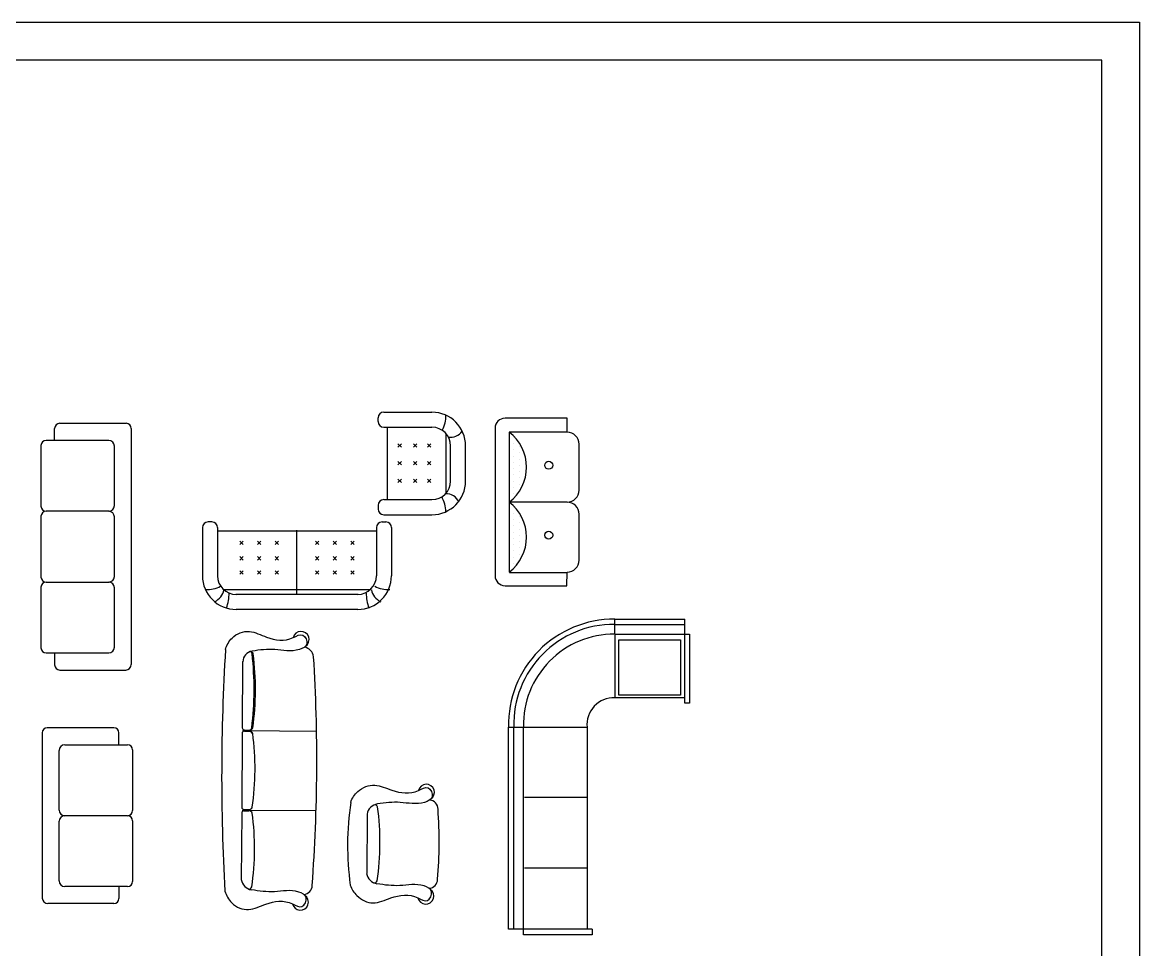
# Model space of a CAD drawing. Header units: inches. Extents: x 5.4 to 47.9, y 11.7 to 36.5.
# Drawn here: x 16.45 to 26.41, y 28.19 to 36.46 of the extents above; entities that cross this region are included whole.
import ezdxf

# ---------------------------------------------------------------- set-up
doc = ezdxf.new("R2010")
doc.units = ezdxf.units.IN
doc.header["$MEASUREMENT"] = 0
for name, color, linetype in [('02', 2, 'Continuous'), ('1', 1, 'Continuous'), ('4', 4, 'Continuous'), ('kadrbm', 4, 'Continuous')]:
    doc.layers.add(name, color=color, linetype=linetype)

# ---------------------------------------------------------------- blocks, each defined once
blk = doc.blocks.new('kadrbm')
at = {"layer": 'kadrbm', "color": 4}
blk.add_lwpolyline([(0, 0), (0, 24.7972), (21, 24.7972), (21, 0), (0, 0)], close=True, dxfattribs=at)
blk.add_lwpolyline([(20.6631, 0.3257), (20.6631, 24.4603), (0.3369, 24.4603), (0.3369, 0.3257), (20.6631, 0.3257)], dxfattribs=at)

msp = doc.modelspace()

# ---------------------------------------------------------------- linework, layer by layer
at = {"layer": '02'}
for p, q in [((19.6199, 32.8954, -0.3429), (19.6199, 32.9294, -0.3429)), ((19.6699, 32.9794, -0.3429), (20.0999, 32.9794, -0.3429)), ((21.3048, 32.9255, -0.3429), (20.7513, 32.9255, -0.3429)), ((21.3048, 32.8008, -0.3429), (21.3048, 32.9255, -0.3429)), ((16.735, 32.7277, -0.3429), (16.735, 32.8349, -0.3429)), ((16.7801, 32.88, -0.3429), (17.3735, 32.88, -0.3429)), ((17.4187, 32.8349, -0.3429), (17.4187, 30.7296, -0.3429)), ((19.6699, 32.8454, -0.3429), (20.0999, 32.8454, -0.3429)), ((19.6999, 32.8454, -0.3429), (19.6999, 32.1991, -0.3429)), ((20.2259, 32.2569, -0.3429), (20.2259, 32.7875, -0.3429)), ((20.6622, 32.8364, -0.3429), (20.6622, 31.5208, -0.3429)), ((20.788, 32.8008, -0.3429), (20.788, 31.5534, -0.3429)), ((21.3048, 32.8008, -0.3429), (20.788, 32.8008, -0.3429)), ((16.6131, 32.6825, -0.3429), (16.6131, 32.1409, -0.3429)), ((17.2178, 32.7277, -0.3429), (16.6583, 32.7277, -0.3429)), ((19.8271, 32.6662, -0.3429), (19.797, 32.6964, -0.3429)), ((19.8271, 32.6964, -0.3429), (19.797, 32.6662, -0.3429)), ((19.9643, 32.6662, -0.3429), (19.9341, 32.6964, -0.3429)), ((19.9643, 32.6964, -0.3429), (19.9341, 32.6662, -0.3429)), ((20.0913, 32.6662, -0.3429), (20.0611, 32.6964, -0.3429)), ((20.0913, 32.6964, -0.3429), (20.0611, 32.6662, -0.3429)), ((20.2659, 32.3619, -0.3429), (20.2659, 32.6825, -0.3429)), ((21.4117, 32.284, -0.3429), (21.4117, 32.6939, -0.3429)), ((17.2678, 32.1457, -0.3429), (17.2678, 32.6777, -0.3429)), ((20.3999, 32.3651, -0.3429), (20.3999, 32.6794, -0.3429)), ((19.8271, 32.5388, -0.3429), (19.797, 32.5086, -0.3429)), ((19.8271, 32.5086, -0.3429), (19.797, 32.5388, -0.3429)), ((19.9643, 32.5086, -0.3429), (19.9341, 32.5388, -0.3429)), ((19.9643, 32.5388, -0.3429), (19.9341, 32.5086, -0.3429)), ((20.0913, 32.5086, -0.3429), (20.0611, 32.5388, -0.3429)), ((20.0913, 32.5388, -0.3429), (20.0611, 32.5086, -0.3429)), ((19.8271, 32.3511, -0.3429), (19.797, 32.3812, -0.3429)), ((19.8271, 32.3812, -0.3429), (19.797, 32.3511, -0.3429)), ((19.9643, 32.3511, -0.3429), (19.9341, 32.3812, -0.3429)), ((19.9643, 32.3812, -0.3429), (19.9341, 32.3511, -0.3429)), ((20.0913, 32.3511, -0.3429), (20.0611, 32.3812, -0.3429)), ((20.0913, 32.3812, -0.3429), (20.0611, 32.3511, -0.3429)), ((19.6699, 32.1991, -0.3429), (20.0999, 32.1991, -0.3429)), ((17.2226, 32.0957, -0.3429), (16.6583, 32.0957, -0.3429)), ((19.6199, 32.1491, -0.3429), (19.6199, 32.1151, -0.3429)), ((20.8205, 32.1795, -0.3429), (20.8205, 32.1795, -0.3429)), ((16.6131, 32.0506, -0.3429), (16.6131, 31.509, -0.3429)), ((17.2678, 31.5138, -0.3429), (17.2678, 32.0457, -0.3429)), ((18.1375, 31.9999, -0.3429), (18.1035, 31.9999, -0.3429)), ((19.6548, 31.9999, -0.3429), (19.6888, 31.9999, -0.3429)), ((19.6699, 32.0651, -0.3429), (20.0999, 32.0651, -0.3429)), ((21.4117, 31.6603, -0.3429), (21.4117, 32.0702, -0.3429)), ((18.0535, 31.9499, -0.3429), (18.0535, 31.5199, -0.3429)), ((18.1875, 31.9499, -0.3429), (18.1875, 31.5199, -0.3429)), ((18.1875, 31.9199, -0.3429), (19.6048, 31.9199, -0.3429)), ((18.8962, 31.3612, -0.3429), (18.8962, 31.9256, -0.3429)), ((19.6048, 31.9499, -0.3429), (19.6048, 31.5199, -0.3429)), ((19.7388, 31.9499, -0.3429), (19.7388, 31.5199, -0.3429)), ((18.4159, 31.7978, -0.3429), (18.3858, 31.828, -0.3429)), ((18.3858, 31.7978, -0.3429), (18.4159, 31.828, -0.3429)), ((18.5433, 31.7978, -0.3429), (18.5735, 31.828, -0.3429)), ((18.5735, 31.7978, -0.3429), (18.5433, 31.828, -0.3429)), ((18.7311, 31.7978, -0.3429), (18.7009, 31.828, -0.3429)), ((18.7009, 31.7978, -0.3429), (18.7311, 31.828, -0.3429)), ((19.0914, 31.7978, -0.3429), (19.0612, 31.828, -0.3429)), ((19.0612, 31.7978, -0.3429), (19.0914, 31.828, -0.3429)), ((19.2188, 31.7978, -0.3429), (19.249, 31.828, -0.3429)), ((19.249, 31.7978, -0.3429), (19.2188, 31.828, -0.3429)), ((19.4066, 31.7978, -0.3429), (19.3764, 31.828, -0.3429)), ((19.3764, 31.7978, -0.3429), (19.4066, 31.828, -0.3429)), ((18.4159, 31.6606, -0.3429), (18.3858, 31.6908, -0.3429)), ((18.3858, 31.6606, -0.3429), (18.4159, 31.6908, -0.3429)), ((18.5735, 31.6606, -0.3429), (18.5433, 31.6908, -0.3429)), ((18.5433, 31.6606, -0.3429), (18.5735, 31.6908, -0.3429)), ((18.7311, 31.6606, -0.3429), (18.7009, 31.6908, -0.3429)), ((18.7009, 31.6606, -0.3429), (18.7311, 31.6908, -0.3429)), ((19.0914, 31.6606, -0.3429), (19.0612, 31.6908, -0.3429)), ((19.0612, 31.6606, -0.3429), (19.0914, 31.6908, -0.3429)), ((19.249, 31.6606, -0.3429), (19.2188, 31.6908, -0.3429)), ((19.2188, 31.6606, -0.3429), (19.249, 31.6908, -0.3429)), ((19.4066, 31.6606, -0.3429), (19.3764, 31.6908, -0.3429)), ((19.3764, 31.6606, -0.3429), (19.4066, 31.6908, -0.3429)), ((21.4069, 31.659, -0.3429), (21.4069, 31.659, -0.3429)), ((18.4159, 31.5336, -0.3429), (18.3858, 31.5638, -0.3429)), ((18.3858, 31.5336, -0.3429), (18.4159, 31.5638, -0.3429)), ((18.5735, 31.5336, -0.3429), (18.5433, 31.5638, -0.3429)), ((18.5433, 31.5336, -0.3429), (18.5735, 31.5638, -0.3429)), ((18.7311, 31.5336, -0.3429), (18.7009, 31.5638, -0.3429)), ((18.7009, 31.5336, -0.3429), (18.7311, 31.5638, -0.3429)), ((19.0914, 31.5336, -0.3429), (19.0612, 31.5638, -0.3429)), ((19.0612, 31.5336, -0.3429), (19.0914, 31.5638, -0.3429)), ((19.249, 31.5336, -0.3429), (19.2188, 31.5638, -0.3429)), ((19.2188, 31.5336, -0.3429), (19.249, 31.5638, -0.3429)), ((19.4066, 31.5336, -0.3429), (19.3764, 31.5638, -0.3429)), ((19.3764, 31.5336, -0.3429), (19.4066, 31.5638, -0.3429)), ((20.7924, 31.5503, -0.3429), (21.3092, 31.5503, -0.3429)), ((21.3027, 31.4317, -0.3429), (21.3048, 31.5534, -0.3429)), ((16.6131, 31.4187, -0.3429), (16.6131, 30.877, -0.3429)), ((16.6583, 31.4638, -0.3429), (17.2226, 31.4638, -0.3429)), ((17.2678, 30.8819, -0.3429), (17.2678, 31.4138, -0.3429)), ((19.5469, 31.3939, -0.3429), (18.2454, 31.3939, -0.3429)), ((20.7513, 31.4317, -0.3429), (21.3027, 31.4317, -0.3429)), ((19.442, 31.3539, -0.3429), (18.3504, 31.3539, -0.3429)), ((19.4388, 31.2199, -0.3429), (18.3535, 31.2199, -0.3429)), ((21.7301, 30.9987, -0.6857), (21.7301, 31.1327, -0.6857)), ((21.7301, 31.1327, -0.6857), (22.3551, 31.1327, -0.6857)), ((22.3551, 30.383, -0.6857), (22.3551, 31.1327, -0.6857)), ((21.7301, 31.0867, -0.6857), (22.3551, 31.0867, -0.6857)), ((21.7301, 30.9987, -0.6857), (22.3976, 30.9987, -0.6857)), ((21.7301, 30.9914, -0.6857), (21.7301, 30.427, -0.6857)), ((22.3976, 30.9987, -0.6857), (22.3976, 30.383, -0.6857)), ((21.7667, 30.4563, -0.6857), (21.7667, 30.9474, -0.6857)), ((21.7667, 30.9474, -0.6857), (22.3166, 30.9474, -0.6857)), ((22.3166, 30.9474, -0.6857), (22.3166, 30.4563, -0.6857)), ((16.6583, 30.8319, -0.3429), (17.2178, 30.8319, -0.3429)), ((16.735, 30.8319, -0.3429), (16.735, 30.7247, -0.3429)), ((18.4111, 30.7542, -0.3429), (18.4075, 30.1647, -0.3429)), ((16.7801, 30.6796, -0.3429), (17.3687, 30.6796, -0.3429)), ((22.3551, 30.4327, -0.6857), (21.7301, 30.4327, -0.6857)), ((22.3166, 30.4563, -0.6857), (21.7667, 30.4563, -0.6857)), ((22.3976, 30.383, -0.6857), (22.3551, 30.383, -0.6857)), ((16.6245, 30.1192), (16.6245, 28.6458)), ((17.263, 30.1643), (16.6696, 30.1643)), ((17.3082, 30.012), (17.3082, 30.1192)), ((18.4072, 30.1146, -0.3429), (18.4032, 29.4554, -0.3429)), ((18.4106, 30.1395, -0.3429), (19.0697, 30.1355, -0.3429)), ((18.4273, 30.1344, -0.3429), (18.4722, 30.1342, -0.3429)), ((18.4274, 30.1446, -0.3429), (18.4745, 30.1443, -0.3429)), ((20.7831, 28.3692, -0.6857), (20.7831, 30.1692, -0.6857)), ((20.7831, 30.1692, -0.6857), (21.4831, 30.1692, -0.6857)), ((20.8292, 28.3638, -0.6857), (20.8292, 30.1692, -0.6857)), ((20.9171, 28.3177, -0.6857), (20.9171, 30.1692, -0.6857)), ((21.4831, 30.1692, -0.6857), (21.4831, 28.3692, -0.6857)), ((16.8254, 30.012), (17.3849, 30.012)), ((16.7754, 29.4301), (16.7754, 29.962)), ((17.43, 29.9669), (17.43, 29.4252)), ((20.9244, 29.5442, -0.6857), (21.4888, 29.5442, -0.6857)), ((18.4029, 29.4046, -0.3429), (18.3993, 28.8099, -0.3429)), ((18.4063, 29.4295, -0.3429), (19.0649, 29.4256, -0.3429)), ((18.423, 29.4244, -0.3429), (18.4679, 29.4242, -0.3429)), ((18.4231, 29.4353, -0.3429), (18.4702, 29.435, -0.3429)), ((19.5208, 29.3944, -0.3429), (19.5176, 28.8642, -0.3429)), ((16.7754, 28.7982), (16.7754, 29.3301)), ((17.3849, 29.3801), (16.8205, 29.3801)), ((17.43, 29.335), (17.43, 28.7933)), ((20.9244, 28.9137, -0.6857), (21.4888, 28.9137, -0.6857)), ((17.3849, 28.7482), (16.8254, 28.7482)), ((17.3082, 28.7482), (17.3082, 28.641)), ((17.263, 28.5958), (16.6745, 28.5958)), ((21.5275, 28.3692, -0.6857), (20.7831, 28.3692, -0.6857)), ((21.5275, 28.3177, -0.6857), (20.9171, 28.3177, -0.6857)), ((21.5275, 28.3692, -0.6857), (21.5275, 28.3177, -0.6857))]:
    msp.add_line(p, q, dxfattribs=at)
for centre in [(21.1409, 32.5061, -0.3429), (21.1409, 31.8824, -0.3429)]:
    msp.add_circle(centre, 0.0356, dxfattribs=at)
for centre, radius, start, end in [((19.6699, 32.9294, -0.3429), 0.05, 90, 180), ((19.6699, 32.8954, -0.3429), 0.05, 180, 270), ((20.0999, 32.6794, -0.3429), 0.3, 0, 90), ((19.9609, 32.9417, -0.3429), 0.2624, 331.74765, 2.46117), ((20.7513, 32.8364, -0.3429), 0.0891, 90, 180), ((16.7801, 32.8349, -0.3429), 0.0451, 90, 180), ((17.3735, 32.8349, -0.3429), 0.0451, 0, 90), ((20.0999, 32.6794, -0.3429), 0.166, 0, 90), ((20.2641, 32.8854, -0.3429), 0.1292, 260.68592, 324.72457), ((20.552, 32.4889, -0.3429), 0.3911, 307.12297, 52.87703), ((21.3048, 32.6939, -0.3429), 0.1069, 0, 90), ((16.6583, 32.6825, -0.3429), 0.0451, 90, 180), ((17.2178, 32.6777, -0.3429), 0.05, 0, 90), ((20.0999, 32.3651, -0.3429), 0.166, 270, 0), ((20.0999, 32.3651, -0.3429), 0.3, 270, 0), ((21.3048, 32.284, -0.3429), 0.1069, 270, 0), ((19.6699, 32.1491, -0.3429), 0.05, 90, 180), ((19.9609, 32.0904, -0.3429), 0.2624, 0.25294, 30.52047), ((20.2302, 32.1352, -0.3429), 0.1162, 21.39658, 94.75796), ((16.6583, 32.1409, -0.3429), 0.0451, 180, 270), ((16.6583, 32.0506, -0.3429), 0.0451, 90, 180), ((17.2178, 32.1457, -0.3429), 0.05, 270, 0), ((17.2178, 32.0457, -0.3429), 0.05, 0, 90), ((19.6699, 32.1151, -0.3429), 0.05, 180, 270), ((20.552, 31.8652, -0.3429), 0.3911, 307.12297, 52.87703), ((21.3048, 32.0702, -0.3429), 0.1069, 0, 90), ((18.1035, 31.9499, -0.3429), 0.05, 90, 180), ((18.1375, 31.9499, -0.3429), 0.05, 0, 90), ((19.6548, 31.9499, -0.3429), 0.05, 90, 180), ((19.6888, 31.9499, -0.3429), 0.05, 0, 90), ((21.3048, 31.6603, -0.3429), 0.1069, 270, 0), ((16.6583, 31.509, -0.3429), 0.0451, 180, 270), ((17.2178, 31.5138, -0.3429), 0.05, 270, 0), ((18.3535, 31.5199, -0.3429), 0.3, 180, 270), ((18.3535, 31.5199, -0.3429), 0.166, 180, 270), ((19.4388, 31.5199, -0.3429), 0.166, 270, 0), ((19.4388, 31.5199, -0.3429), 0.3, 270, 0), ((20.7513, 31.5208, -0.3429), 0.0891, 180, 270), ((16.6583, 31.4187, -0.3429), 0.0451, 90, 180), ((17.2178, 31.4138, -0.3429), 0.05, 0, 90), ((18.0912, 31.6589, -0.3429), 0.2624, 267.53883, 298.25235), ((18.096, 31.4268, -0.3429), 0.1529, 295.60175, 347.59022), ((19.7086, 31.4268, -0.3429), 0.1529, 192.40978, 244.39825), ((19.7134, 31.6589, -0.3429), 0.2624, 241.74765, 272.46117), ((17.9416, 31.359, -0.3429), 0.3489, 338.77171, 1.20375), ((19.863, 31.359, -0.3429), 0.3489, 178.79625, 201.22829), ((21.7227, 30.1929, -0.6857), 0.9399, 89.55107, 181.44047), ((18.9326, 30.952, -0.3429), 0.0717, 303.70709, 167.11467), ((21.7227, 30.1929, -0.6857), 0.8938, 89.55107, 181.44047), ((21.7227, 30.1929, -0.6857), 0.8059, 89.55107, 181.44047), ((16.6583, 30.877, -0.3429), 0.0451, 180, 270), ((17.2178, 30.8819, -0.3429), 0.05, 270, 0), ((36.6105, 29.74, -0.3429), 18.386, 176.50125, 183.21952), ((18.5124, 30.749, -0.3429), 0.1, 98.98434, 177.47617), ((18.4764, 30.8234, -0.3429), 0.02, 359.65259, 89.65259), ((18.4774, 30.8139, -0.3429), 0.0296, 18.50611, 91.86805), ((15.689, 30.5108, -0.3429), 2.8247, 352.95251, 6.35266), ((16.1478, 30.508, -0.3429), 2.3787, 351.68872, 7.61646), ((18.9467, 30.7859, -0.3429), 0.0982, 7.08004, 81.0967), ((4.1472, 29.8685, -0.3429), 14.9259, 355.73489, 3.57028), ((16.7801, 30.7247, -0.3429), 0.0451, 180, 270), ((17.3687, 30.7296, -0.3429), 0.05, 270, 0), ((21.7229, 30.192, -0.6857), 0.2409, 88.29786, 185.41177), ((16.6696, 30.1192), 0.0451, 90, 180), ((17.263, 30.1192), 0.0451, 0, 90), ((18.4272, 30.1144, -0.3429), 0.02, 89.65259, 179.65259), ((18.4275, 30.1646, -0.3429), 0.02, 179.65259, 269.65259), ((18.4724, 30.1643, -0.3429), 0.02, 269.65259, 359.65259), ((18.4736, 30.1739, -0.3429), 0.0296, 267.43713, 340.79906), ((18.4731, 30.1046, -0.3429), 0.0296, 18.50611, 91.86805), ((18.4721, 30.1142, -0.3429), 0.02, 359.65259, 89.65259), ((16.1435, 29.7987, -0.3429), 2.3787, 351.68872, 7.61646), ((16.8254, 29.962), 0.05, 90, 180), ((17.3849, 29.9669), 0.0451, 0, 90), ((20.0501, 29.5888, -0.3429), 0.0717, 303.70709, 167.11467), ((21.8797, 29.115, -0.3429), 2.5326, 171.2857, 188.01947), ((20.0725, 29.4385, -0.3429), 0.0814, 359.77854, 85.10182), ((16.8254, 29.4301), 0.05, 180, 270), ((17.3849, 29.4252), 0.0451, 270, 0), ((18.4229, 29.4044, -0.3429), 0.02, 89.65259, 179.65259), ((18.4232, 29.4553, -0.3429), 0.02, 179.65259, 269.65259), ((18.4693, 29.4646, -0.3429), 0.0296, 267.43713, 340.79906), ((18.4688, 29.3946, -0.3429), 0.0296, 18.50611, 91.86805), ((16.1392, 29.0887, -0.3429), 2.3787, 351.68872, 7.61646), ((19.6297, 29.3749, -0.3429), 0.1107, 98.37333, 169.87263), ((19.5871, 29.4489, -0.3429), 0.0296, 18.50611, 83.83814), ((17.2574, 29.143, -0.3429), 2.3787, 351.68872, 7.61646), ((16.2248, 29.1493, -0.3429), 3.9397, 355.09975, 4.20543), ((16.8254, 29.3301), 0.05, 90, 180), ((17.3849, 29.335), 0.0451, 0, 90), ((16.8254, 28.7982), 0.05, 180, 270), ((18.5085, 28.8281, -0.3429), 0.1107, 189.43255, 260.93185), ((19.6267, 28.8824, -0.3429), 0.1107, 189.43255, 260.93185), ((19.5832, 28.8089, -0.3429), 0.0296, 267.43713, 340.79906), ((20.0687, 28.8134, -0.3429), 0.0814, 274.20335, 359.52664), ((17.3849, 28.7933), 0.0451, 270, 0), ((18.465, 28.7546, -0.3429), 0.0296, 267.43713, 340.79906), ((18.9504, 28.7591, -0.3429), 0.0814, 274.20335, 359.52664), ((20.0445, 28.6634, -0.3429), 0.0717, 192.1905, 55.59808), ((16.6745, 28.6458), 0.05, 180, 270), ((17.263, 28.641), 0.0451, 270, 0), ((18.9262, 28.6091, -0.3429), 0.0717, 192.1905, 55.59808)]:
    msp.add_arc(centre, radius, start, end, dxfattribs=at)
for points, knots in [([(18.2588, 30.862, -0.3429), (18.269, 30.8995, -0.3429), (18.3229, 30.9953, -0.3429), (18.472, 31.0461, -0.3429), (18.6434, 30.9551, -0.3429), (18.8118, 30.9265, -0.3429), (18.953, 31.0224, -0.3429), (19.0083, 30.9013, -0.3429), (18.8675, 30.8322, -0.3429), (18.7052, 30.874, -0.3429), (18.565, 30.8586, -0.3429), (18.4968, 30.8478, -0.3429)], [0, 0, 0, 0, 111.734235, 285.4881, 452.499976, 690.410878, 777.662874, 864.648188, 947.778456, 1165.168323, 1369.776533, 1369.776533, 1369.776533, 1369.776533]), ([(19.3763, 29.4987, -0.3429), (19.3865, 29.5363, -0.3429), (19.4462, 29.6213, -0.3429), (19.5894, 29.6743, -0.3429), (19.7609, 29.5918, -0.3429), (19.9293, 29.5633, -0.3429), (20.0705, 29.6591, -0.3429), (20.1258, 29.538, -0.3429), (19.985, 29.469, -0.3429), (19.8225, 29.5107, -0.3429), (19.6821, 29.4952, -0.3429), (19.6136, 29.4844, -0.3429)], [0, 0, 0, 0, 111.734235, 285.4881, 452.499976, 690.410878, 777.662874, 864.648188, 947.778456, 1165.168323, 1370.407822, 1370.407822, 1370.407822, 1370.407822]), ([(18.2536, 28.7074, -0.3429), (18.2633, 28.6697, -0.3429), (18.3219, 28.5732, -0.3429), (18.4645, 28.5207, -0.3429), (18.637, 28.6096, -0.3429), (18.8058, 28.6361, -0.3429), (18.9458, 28.5386, -0.3429), (19.0025, 28.6589, -0.3429), (18.8626, 28.7297, -0.3429), (18.6996, 28.6899, -0.3429), (18.5594, 28.7071, -0.3429), (18.491, 28.7188, -0.3429)], [0, 0, 0, 0, 111.734235, 285.4881, 452.499976, 690.410878, 777.662874, 864.648188, 947.778456, 1165.168323, 1370.407822, 1370.407822, 1370.407822, 1370.407822]), ([(19.3718, 28.7617, -0.3429), (19.3816, 28.724, -0.3429), (19.4403, 28.6459, -0.3429), (19.5703, 28.5751, -0.3429), (19.7553, 28.6639, -0.3429), (19.924, 28.6904, -0.3429), (20.064, 28.5929, -0.3429), (20.1208, 28.7132, -0.3429), (19.9808, 28.784, -0.3429), (19.8178, 28.7442, -0.3429), (19.6776, 28.7614, -0.3429), (19.6093, 28.7731, -0.3429)], [0, 0, 0, 0, 111.734235, 285.4881, 452.499976, 690.410878, 777.662874, 864.648188, 947.778456, 1165.168323, 1370.407822, 1370.407822, 1370.407822, 1370.407822])]:
    msp.add_open_spline(points, degree=3, knots=knots, dxfattribs=at)
at = {"layer": '1'}
for p, q in [((20.8254, 32.7549, -0.3429), (20.8254, 32.7549, -0.3429)), ((20.8254, 32.6992, -0.3429), (20.8254, 32.6992, -0.3429)), ((20.8254, 32.6436, -0.3429), (20.8254, 32.6436, -0.3429)), ((20.8254, 32.5879, -0.3429), (20.8254, 32.5879, -0.3429)), ((20.8811, 32.6714, -0.3429), (20.8811, 32.6714, -0.3429)), ((20.8811, 32.6157, -0.3429), (20.8811, 32.6157, -0.3429)), ((20.8254, 32.5322, -0.3429), (20.8254, 32.5322, -0.3429)), ((20.8811, 32.56, -0.3429), (20.8811, 32.56, -0.3429)), ((20.8811, 32.5043, -0.3429), (20.8811, 32.5043, -0.3429)), ((20.9368, 32.5322, -0.3429), (20.9368, 32.5322, -0.3429)), ((20.8254, 32.4765, -0.3429), (20.8254, 32.4765, -0.3429)), ((20.8254, 32.4208, -0.3429), (20.8254, 32.4208, -0.3429)), ((20.8811, 32.4486, -0.3429), (20.8811, 32.4486, -0.3429)), ((20.8811, 32.393, -0.3429), (20.8811, 32.393, -0.3429)), ((20.9368, 32.4765, -0.3429), (20.9368, 32.4765, -0.3429)), ((20.9368, 32.4208, -0.3429), (20.9368, 32.4208, -0.3429)), ((20.8254, 32.3651, -0.3429), (20.8254, 32.3651, -0.3429)), ((20.8254, 32.3094, -0.3429), (20.8254, 32.3094, -0.3429)), ((20.8811, 32.3373, -0.3429), (20.8811, 32.3373, -0.3429)), ((20.8254, 32.2537, -0.3429), (20.8254, 32.2537, -0.3429)), ((20.8811, 32.2816, -0.3429), (20.8811, 32.2816, -0.3429)), ((20.8254, 32.1312, -0.3429), (20.8254, 32.1312, -0.3429)), ((20.8254, 32.0755, -0.3429), (20.8254, 32.0755, -0.3429)), ((20.8254, 32.0199, -0.3429), (20.8254, 32.0199, -0.3429)), ((20.8811, 32.0477, -0.3429), (20.8811, 32.0477, -0.3429)), ((20.8811, 31.992, -0.3429), (20.8811, 31.992, -0.3429)), ((20.8254, 31.9642, -0.3429), (20.8254, 31.9642, -0.3429)), ((20.8254, 31.9085, -0.3429), (20.8254, 31.9085, -0.3429)), ((20.8811, 31.9363, -0.3429), (20.8811, 31.9363, -0.3429)), ((20.9368, 31.9085, -0.3429), (20.9368, 31.9085, -0.3429)), ((20.8254, 31.8528, -0.3429), (20.8254, 31.8528, -0.3429)), ((20.8254, 31.7971, -0.3429), (20.8254, 31.7971, -0.3429)), ((20.8811, 31.8806, -0.3429), (20.8811, 31.8806, -0.3429)), ((20.8811, 31.8249, -0.3429), (20.8811, 31.8249, -0.3429)), ((20.9368, 31.8528, -0.3429), (20.9368, 31.8528, -0.3429)), ((20.9368, 31.7971, -0.3429), (20.9368, 31.7971, -0.3429)), ((20.8254, 31.7414, -0.3429), (20.8254, 31.7414, -0.3429)), ((20.8254, 31.6857, -0.3429), (20.8254, 31.6857, -0.3429)), ((20.8811, 31.7693, -0.3429), (20.8811, 31.7693, -0.3429)), ((20.8811, 31.7136, -0.3429), (20.8811, 31.7136, -0.3429)), ((20.8254, 31.63, -0.3429), (20.8254, 31.63, -0.3429)), ((20.8811, 31.6579, -0.3429), (20.8811, 31.6579, -0.3429))]:
    msp.add_line(p, q, dxfattribs=at)
at = {"layer": '4'}
msp.add_line((21.3048, 32.1771, -0.3429), (20.788, 32.1771, -0.3429), dxfattribs=at)

# ---------------------------------------------------------------- block references
at = {"layer": 'kadrbm'}
msp.add_blockref('kadrbm', (5.4109, 11.6597), dxfattribs=at)

doc.saveas('drawing.dxf')
